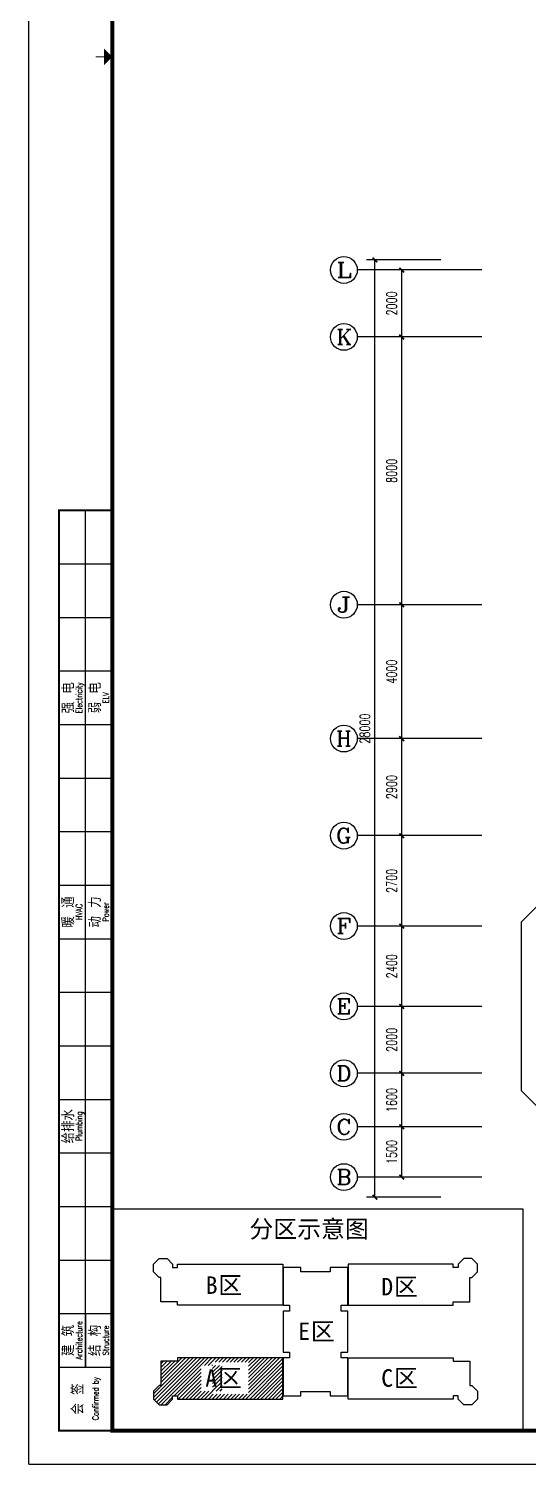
# Model space of a CAD drawing. Extents: x 190999 to 918899, y -200814 to 215286.
# Drawn here: x 190999 to 205919, y 71786 to 114675 of the extents above; entities that cross this region are included whole.
import ezdxf
from ezdxf.enums import TextEntityAlignment as Align

# ---------------------------------------------------------------- set-up
doc = ezdxf.new("R2010")
doc.units = 0
doc.header["$LTSCALE"] = 1000
doc.header["$MEASUREMENT"] = 0
doc.layers.get('Defpoints').update_dxf_attribs({"color": 1})
for name, color, linetype in [('A-外包装修', 250, 'Continuous'), ('AXIS', 3, 'Continuous'), ('AXIS_TEXT', 7, 'Continuous'), ('PUB_HATCH', 250, 'Continuous'), ('图框', 189, 'Continuous'), ('房间名称', 7, 'Continuous')]:
    doc.layers.add(name, color=color, linetype=linetype)
doc.styles.add('_TCH_AXIS', font='COMPLEX', dxfattribs={"bigfont": 'GBCBIG'})
doc.styles.add('COMPLEX', font='COMPLEX')
doc.styles.add('DIM_FONT', font='SIMPLEX', dxfattribs={"width": 0.7, "bigfont": 'GBCBIG'})
doc.styles.add('HT', font='simhei.ttf')
doc.styles.add('TKZ2_tjkts.shx', font='tjromant.shx', dxfattribs={"bigfont": 'tjkts.shx'})
doc.dimstyles.new('DIMN', dxfattribs={"dimtxt": 300, "dimasz": 100, "dimexe": 250, "dimexo": 300, "dimgap": 150, "dimtad": 1, "dimdec": 0, "dimzin": 0, "dimdsep": 46, "dimtxsty": 'DIM_FONT', "dimblk": 'ARCHTICK', "dimcen": 0.09, "dimclrt": 7, "dimazin": 2, "dimtfac": 1, "dimtdec": 0, "dimtix": 1, "dimtmove": 2, "dimatfit": 3, "dimfxl": 0, "dimtolj": 1, "dimtzin": 0, "dimarcsym": 0})

# ---------------------------------------------------------------- blocks, each defined once
blk = doc.blocks.new('TJAD_TK_A0')
at = {"layer": '图框'}
for p, q in [((973, -441.7), (973, 399.3)), ((990, -412.7), (990, -156.7)), ((982, -172.7), (998, -172.7)), ((982, -188.7), (998, -188.7)), ((982, -204.7), (998, -204.7)), ((982, -220.7), (998, -220.7)), ((982, -236.7), (998, -236.7)), ((982, -252.7), (998, -252.7)), ((982, -268.7), (998, -268.7)), ((982, -284.7), (998, -284.7)), ((982, -300.7), (998, -300.7)), ((982, -316.7), (998, -316.7)), ((982, -332.7), (998, -332.7)), ((982, -348.7), (998, -348.7)), ((982, -364.7), (998, -364.7)), ((982, -380.7), (998, -380.7)), ((982, -396.7), (998, -396.7)), ((990, -396.7), (990, -412.7)), ((982, -412.7), (998, -412.7)), ((973, -441.7), (2162, -441.7))]:
    blk.add_line(p, q, dxfattribs=at)
at = {"layer": '图框', "const_width": 1.2}
blk.add_lwpolyline([(2152, -431.7), (2152, 389.3), (998, 389.3), (998, -431.7)], close=True, dxfattribs=at)
at = {"layer": '图框'}
for points, const_width in [([(995.5, -21.2), (993, -21.2)], 0.3), ([(998, -431.7), (982, -431.7), (982, -156.7), (998, -156.7)], 0.6)]:
    blk.add_lwpolyline(points, dxfattribs=dict(at, const_width=const_width))
blk.add_solid([(995.5, -23.7), (995.5, -18.7), (998, -21.2)], dxfattribs=at)
at = {"layer": '图框', "style": 'TKZ2_tjkts.shx'}
for s, p in [('强 电', (984.79, -212.7)), ('弱 电', (992.79, -212.7)), ('暖 通', (984.79, -276.7)), ('动 力', (992.79, -276.7)), ('给排水', (984.79, -340.7)), ('建 筑', (984.79, -404.7)), ('结 构', (992.79, -404.7)), ('会 签', (987.62, -422.2))]:
    blk.add_text(s, height=3.6, rotation=90, dxfattribs=at).set_placement(p, align=Align.MIDDLE_CENTER)
at = {"layer": '图框', "style": 'TKZ2_tjkts.shx', "width": 0.8}
for s, p in [('Electricity', (988.02, -212.7)), ('ELV', (996.02, -212.7)), ('HVAC', (988.02, -276.7)), ('Power', (996.02, -276.7)), ('Plumbing', (988.02, -340.7)), ('Architecture', (988.02, -404.7)), ('Structure', (996.02, -404.7)), ('Confirmed by', (992.95, -422.09))]:
    blk.add_text(s, height=1.8, rotation=90, dxfattribs=at).set_placement(p, align=Align.MIDDLE_CENTER)
blk = doc.blocks.new('_ArchTick')
at = {"const_width": 0.5}
blk.add_lwpolyline([(-0.7, -0.7), (0.7, 0.7)], dxfattribs=at)
blk = doc.blocks.new('*D173')
at = {"layer": 'AXIS', "color": 0, "lineweight": -2}
for p, q in [((202933, 107467), (201889, 107467)), ((202139, 105467), (202139, 107467)), ((202933, 105467), (201889, 105467))]:
    blk.add_line(p, q, dxfattribs=at)
at = {"layer": 'Defpoints', "color": 0}
for p in [(202139, 107467), (203233, 107467), (203233, 105467)]:
    blk.add_point(p, dxfattribs=at)
at = {"layer": 'AXIS', "color": 0, "lineweight": -2, "xscale": 100, "yscale": 100, "zscale": 100}
for p, rotation in [((202139, 107467), 90), ((202139, 105467), 270)]:
    blk.add_blockref('_ArchTick', p, dxfattribs=dict(at, rotation=rotation))
at = {"layer": 'AXIS', "color": 7, "insert": (201839, 106467), "char_height": 300, "attachment_point": 5, "rotation": 90, "style": 'DIM_FONT'}
blk.add_mtext('\\A1;2000', dxfattribs=at)
blk = doc.blocks.new('*D174')
at = {"layer": 'AXIS', "color": 0, "lineweight": -2}
for p, q in [((202933, 105467), (201889, 105467)), ((202139, 97467), (202139, 105467)), ((202933, 97467), (201889, 97467))]:
    blk.add_line(p, q, dxfattribs=at)
at = {"layer": 'Defpoints', "color": 0}
for p in [(202139, 105467), (203233, 105467), (203233, 97467)]:
    blk.add_point(p, dxfattribs=at)
at = {"layer": 'AXIS', "color": 0, "lineweight": -2, "xscale": 100, "yscale": 100, "zscale": 100}
for p, rotation in [((202139, 105467), 90), ((202139, 97467), 270)]:
    blk.add_blockref('_ArchTick', p, dxfattribs=dict(at, rotation=rotation))
at = {"layer": 'AXIS', "color": 7, "insert": (201839, 101467), "char_height": 300, "attachment_point": 5, "rotation": 90, "style": 'DIM_FONT'}
blk.add_mtext('\\A1;8000', dxfattribs=at)
blk = doc.blocks.new('*D175')
at = {"layer": 'AXIS', "color": 0, "lineweight": -2}
for p, q in [((202933, 97467), (201889, 97467)), ((202139, 93467), (202139, 97467)), ((202933, 93467), (201889, 93467))]:
    blk.add_line(p, q, dxfattribs=at)
at = {"layer": 'Defpoints', "color": 0}
for p in [(202139, 97467), (203233, 97467), (203233, 93467)]:
    blk.add_point(p, dxfattribs=at)
at = {"layer": 'AXIS', "color": 0, "lineweight": -2, "xscale": 100, "yscale": 100, "zscale": 100}
for p, rotation in [((202139, 97467), 90), ((202139, 93467), 270)]:
    blk.add_blockref('_ArchTick', p, dxfattribs=dict(at, rotation=rotation))
at = {"layer": 'AXIS', "color": 7, "insert": (201839, 95467), "char_height": 300, "attachment_point": 5, "rotation": 90, "style": 'DIM_FONT'}
blk.add_mtext('\\A1;4000', dxfattribs=at)
blk = doc.blocks.new('*D176')
at = {"layer": 'AXIS', "color": 0, "lineweight": -2}
for p, q in [((202933, 93467), (201889, 93467)), ((202139, 90567), (202139, 93467)), ((202933, 90567), (201889, 90567))]:
    blk.add_line(p, q, dxfattribs=at)
at = {"layer": 'Defpoints', "color": 0}
for p in [(202139, 93467), (203233, 93467), (203233, 90567)]:
    blk.add_point(p, dxfattribs=at)
at = {"layer": 'AXIS', "color": 0, "lineweight": -2, "xscale": 100, "yscale": 100, "zscale": 100}
for p, rotation in [((202139, 93467), 90), ((202139, 90567), 270)]:
    blk.add_blockref('_ArchTick', p, dxfattribs=dict(at, rotation=rotation))
at = {"layer": 'AXIS', "color": 7, "insert": (201839, 92017), "char_height": 300, "attachment_point": 5, "rotation": 90, "style": 'DIM_FONT'}
blk.add_mtext('\\A1;2900', dxfattribs=at)
blk = doc.blocks.new('*D177')
at = {"layer": 'AXIS', "color": 0, "lineweight": -2}
for p, q in [((202933, 90567), (201889, 90567)), ((202139, 87867), (202139, 90567)), ((202933, 87867), (201889, 87867))]:
    blk.add_line(p, q, dxfattribs=at)
at = {"layer": 'Defpoints', "color": 0}
for p in [(202139, 90567), (203233, 90567), (203233, 87867)]:
    blk.add_point(p, dxfattribs=at)
at = {"layer": 'AXIS', "color": 0, "lineweight": -2, "xscale": 100, "yscale": 100, "zscale": 100}
for p, rotation in [((202139, 90567), 90), ((202139, 87867), 270)]:
    blk.add_blockref('_ArchTick', p, dxfattribs=dict(at, rotation=rotation))
at = {"layer": 'AXIS', "color": 7, "insert": (201839, 89217), "char_height": 300, "attachment_point": 5, "rotation": 90, "style": 'DIM_FONT'}
blk.add_mtext('\\A1;2700', dxfattribs=at)
blk = doc.blocks.new('*D178')
at = {"layer": 'AXIS', "color": 0, "lineweight": -2}
for p, q in [((202933, 87867), (201889, 87867)), ((202139, 85467), (202139, 87867)), ((202933, 85467), (201889, 85467))]:
    blk.add_line(p, q, dxfattribs=at)
at = {"layer": 'Defpoints', "color": 0}
for p in [(202139, 87867), (203233, 87867), (203233, 85467)]:
    blk.add_point(p, dxfattribs=at)
at = {"layer": 'AXIS', "color": 0, "lineweight": -2, "xscale": 100, "yscale": 100, "zscale": 100}
for p, rotation in [((202139, 87867), 90), ((202139, 85467), 270)]:
    blk.add_blockref('_ArchTick', p, dxfattribs=dict(at, rotation=rotation))
at = {"layer": 'AXIS', "color": 7, "insert": (201839, 86667), "char_height": 300, "attachment_point": 5, "rotation": 90, "style": 'DIM_FONT'}
blk.add_mtext('\\A1;2400', dxfattribs=at)
blk = doc.blocks.new('*D179')
at = {"layer": 'AXIS', "color": 0, "lineweight": -2}
for p, q in [((202933, 85467), (201889, 85467)), ((202139, 83467), (202139, 85467)), ((202933, 83467), (201889, 83467))]:
    blk.add_line(p, q, dxfattribs=at)
at = {"layer": 'Defpoints', "color": 0}
for p in [(202139, 85467), (203233, 85467), (203233, 83467)]:
    blk.add_point(p, dxfattribs=at)
at = {"layer": 'AXIS', "color": 0, "lineweight": -2, "xscale": 100, "yscale": 100, "zscale": 100}
for p, rotation in [((202139, 85467), 90), ((202139, 83467), 270)]:
    blk.add_blockref('_ArchTick', p, dxfattribs=dict(at, rotation=rotation))
at = {"layer": 'AXIS', "color": 7, "insert": (201839, 84467), "char_height": 300, "attachment_point": 5, "rotation": 90, "style": 'DIM_FONT'}
blk.add_mtext('\\A1;2000', dxfattribs=at)
blk = doc.blocks.new('*D180')
at = {"layer": 'AXIS', "color": 0, "lineweight": -2}
for p, q in [((202933, 83467), (201889, 83467)), ((202139, 81867), (202139, 83467)), ((202933, 81867), (201889, 81867))]:
    blk.add_line(p, q, dxfattribs=at)
at = {"layer": 'Defpoints', "color": 0}
for p in [(202139, 83467), (203233, 83467), (203233, 81867)]:
    blk.add_point(p, dxfattribs=at)
at = {"layer": 'AXIS', "color": 0, "lineweight": -2, "xscale": 100, "yscale": 100, "zscale": 100}
for p, rotation in [((202139, 83467), 90), ((202139, 81867), 270)]:
    blk.add_blockref('_ArchTick', p, dxfattribs=dict(at, rotation=rotation))
at = {"layer": 'AXIS', "color": 7, "insert": (201839, 82667), "char_height": 300, "attachment_point": 5, "rotation": 90, "style": 'DIM_FONT'}
blk.add_mtext('\\A1;1600', dxfattribs=at)
blk = doc.blocks.new('*D181')
at = {"layer": 'AXIS', "color": 0, "lineweight": -2}
for p, q in [((202933, 81867), (201889, 81867)), ((202139, 80367), (202139, 81867)), ((202933, 80367), (201889, 80367))]:
    blk.add_line(p, q, dxfattribs=at)
at = {"layer": 'Defpoints', "color": 0}
for p in [(202139, 81867), (203233, 81867), (203233, 80367)]:
    blk.add_point(p, dxfattribs=at)
at = {"layer": 'AXIS', "color": 0, "lineweight": -2, "xscale": 100, "yscale": 100, "zscale": 100}
for p, rotation in [((202139, 81867), 90), ((202139, 80367), 270)]:
    blk.add_blockref('_ArchTick', p, dxfattribs=dict(at, rotation=rotation))
at = {"layer": 'AXIS', "color": 7, "insert": (201839, 81117), "char_height": 300, "attachment_point": 5, "rotation": 90, "style": 'DIM_FONT'}
blk.add_mtext('\\A1;1500', dxfattribs=at)
blk = doc.blocks.new('*D182')
at = {"layer": 'AXIS', "color": 0, "lineweight": -2}
for p, q in [((203311, 107767), (201089, 107767)), ((201339, 79767), (201339, 107767)), ((203311, 79767), (201089, 79767))]:
    blk.add_line(p, q, dxfattribs=at)
at = {"layer": 'Defpoints', "color": 0}
for p in [(201339, 107767), (203611, 107767), (203611, 79767)]:
    blk.add_point(p, dxfattribs=at)
at = {"layer": 'AXIS', "color": 0, "lineweight": -2, "xscale": 100, "yscale": 100, "zscale": 100}
for p, rotation in [((201339, 107767), 90), ((201339, 79767), 270)]:
    blk.add_blockref('_ArchTick', p, dxfattribs=dict(at, rotation=rotation))
at = {"layer": 'AXIS', "color": 7, "insert": (201039, 93767), "char_height": 300, "attachment_point": 5, "rotation": 90, "style": 'DIM_FONT'}
blk.add_mtext('\\A1;28000', dxfattribs=at)
blk = doc.blocks.new('_AXISO')
blk.add_circle((0, 0), 0.5)
at = {"layer": 'AXIS_TEXT', "style": 'COMPLEX', "width": 1.041667}
blk.add_attdef('A', text='', height=0.56, dxfattribs=at).set_placement((-0.25, -0.28), (0.25, -0.28), align=Align.FIT)

msp = doc.modelspace()

# ---------------------------------------------------------------- hatches: boundary and pattern name
at = {"layer": 'PUB_HATCH'}
h = msp.add_hatch(dxfattribs=at)
h.set_pattern_fill('ANSI31', color=256, scale=50, style=0)
h.set_pattern_definition([(45, (-118900, 82098.41), (-56.1266, 56.1266), [])])
edge = h.paths.add_edge_path(flags=16)
edge.add_line((196144.5, 73973.4), (196778, 73973.4))
edge.add_line((196778, 73973.4), (196778, 74739.9))
edge.add_line((196778, 74739.9), (196144.5, 74739.9))
edge.add_line((196144.5, 74739.9), (196144.5, 73973.4))
edge.add_line((196491.5, 73883.3), (197565.2, 73883.3))
edge.add_line((197565.2, 73883.3), (197565.2, 74835.9))
edge.add_line((197565.2, 74835.9), (196491.5, 74835.9))
edge.add_line((196491.5, 74835.9), (196491.5, 73883.3))
h.paths.add_polyline_path([(198589.6, 73835.8), (198589.6, 74965.8), (195447, 74965.8), (195447, 74865.8), (194947, 74865.8), (194947, 74135.8), (194893.9, 74135.8), (194727, 73968.9), (194727, 73732.8), (194894, 73565.8), (195130.1, 73565.8), (195297.1, 73732.8), (195297.1, 73835.8), (195447, 73835.8), (195447, 73735.8), (198589.6, 73735.8)])

# ---------------------------------------------------------------- linework, layer by layer
msp.add_lwpolyline([(193498.5, 72786.5), (205764, 72786.5), (205764, 79404), (193498.5, 79404)], close=True)
for points in [[(198589.6, 77665.8), (198589.6, 76535.8), (195447, 76535.8), (195447, 76635.8), (194947, 76635.8), (194947, 77365.8), (194893.9, 77365.8), (194727, 77532.7), (194727, 77768.8), (194894, 77935.8), (195130.1, 77935.8), (195297.1, 77768.8), (195297.1, 77665.8), (195447, 77665.8), (195447, 77765.8), (198589.6, 77765.8), (198589.6, 77665.8)], [(199562.1, 73960.8), (199997, 73960.8), (199997, 73835.8), (200529.5, 73835.8), (200529.5, 73835.8), (200529.5, 74965.8), (200332, 74965.8), (200332, 75135.8), (200527, 75135.8), (200527, 76365.8), (200332, 76365.8), (200332, 76535.8), (200529.5, 76535.8), (200529.5, 77665.8), (199997, 77665.8), (199997, 77540.8), (199127.1, 77540.8), (199127.1, 77665.8), (198594.5, 77665.8), (198594.5, 76535.8), (198792.1, 76535.8), (198792.1, 76365.8), (198597.1, 76365.8), (198597.1, 75135.8), (198792.1, 75135.8), (198792.1, 74965.8), (198594.5, 74965.8), (198594.5, 73835.8), (198594.5, 73835.8), (199127.1, 73835.8), (199127.1, 73960.8), (199562.1, 73960.8)], [(200534.5, 77665.8), (200534.5, 76535.8), (203677, 76535.8), (203677, 76635.8), (204177.1, 76635.8), (204177.1, 77365.8), (204230.2, 77365.8), (204397.1, 77532.7), (204397.1, 77768.8), (204230.1, 77935.8), (203994, 77935.8), (203827, 77768.8), (203827, 77665.8), (203677, 77665.8), (203677, 77765.8), (200534.5, 77765.8), (200534.5, 77665.8)], [(198589.6, 73835.8), (198589.6, 74965.8), (195447, 74965.8), (195447, 74865.8), (194947, 74865.8), (194947, 74135.8), (194893.9, 74135.8), (194727, 73968.9), (194727, 73732.8), (194894, 73565.8), (195130.1, 73565.8), (195297.1, 73732.8), (195297.1, 73835.8), (195447, 73835.8), (195447, 73735.8), (198589.6, 73735.8), (198589.6, 73835.8)], [(200534.5, 73835.8), (200534.5, 74965.8), (203677, 74965.8), (203677, 74865.8), (204177.1, 74865.8), (204177.1, 74135.8), (204230.2, 74135.8), (204397.1, 73968.9), (204397.1, 73732.8), (204230.1, 73565.8), (203994, 73565.8), (203827, 73732.8), (203827, 73835.8), (203677, 73835.8), (203677, 73735.8), (200534.5, 73735.8), (200534.5, 73835.8)]]:
    msp.add_lwpolyline(points)
at = {"layer": 'A-外包装修'}
msp.add_lwpolyline([(217911.8, 84767.4), (217911.8, 82940.7), (214338.6, 79367.4), (209285.1, 79367.4), (205711.8, 82940.7), (205711.8, 87994.1), (208911.6, 91193.9)], dxfattribs=at)
at = {"layer": 'AXIS'}
for p, q in [((204533.1, 107467.4), (200811.6, 107467.4)), ((204533.1, 105467.4), (200811.6, 105467.4)), ((204533.1, 97467.4), (200811.6, 97467.4)), ((204533.1, 93467.4), (200811.6, 93467.4)), ((204533.1, 90567.4), (200811.6, 90567.4)), ((204533.1, 87867.4), (200811.6, 87867.4)), ((204533.1, 85467.4), (200811.6, 85467.4)), ((204533.1, 83467.4), (200811.6, 83467.4)), ((204533.1, 81867.4), (200811.6, 81867.4)), ((204533.1, 80367.4), (200811.6, 80367.4))]:
    msp.add_line(p, q, dxfattribs=at)

# ---------------------------------------------------------------- block references
ref = msp.add_blockref('_AXISO', (200411.6, 107467.4), dxfattribs=dict(at, xscale=800, yscale=800, zscale=800))
ref.add_attrib('A', 'L', dxfattribs={"layer": 'AXIS_TEXT', "height": 452.5, "style": '_TCH_AXIS', "width": 1.4}).set_placement((200185.4, 107241.1), (200637.9, 107241.1), align=Align.FIT)
ref = msp.add_blockref('_AXISO', (200411.6, 105467.4), dxfattribs=dict(at, xscale=800, yscale=800, zscale=800))
ref.add_attrib('A', 'K', dxfattribs={"layer": 'AXIS_TEXT', "height": 452.5, "style": '_TCH_AXIS', "width": 1.105263}).set_placement((200185.4, 105241.1), (200637.9, 105241.1), align=Align.FIT)
ref = msp.add_blockref('_AXISO', (200411.6, 97467.4), dxfattribs=dict(at, xscale=800, yscale=800, zscale=800))
ref.add_attrib('A', 'J', dxfattribs={"layer": 'AXIS_TEXT', "height": 452.5, "style": '_TCH_AXIS', "width": 1.909091}).set_placement((200185.4, 97241.1), (200637.9, 97241.1), align=Align.FIT)
ref = msp.add_blockref('_AXISO', (200411.6, 93467.4), dxfattribs=dict(at, xscale=800, yscale=800, zscale=800))
ref.add_attrib('A', 'H', dxfattribs={"layer": 'AXIS_TEXT', "height": 452.5, "style": '_TCH_AXIS', "width": 1.05}).set_placement((200185.4, 93241.1), (200637.9, 93241.1), align=Align.FIT)
ref = msp.add_blockref('_AXISO', (200411.6, 90567.4), dxfattribs=dict(at, xscale=800, yscale=800, zscale=800))
ref.add_attrib('A', 'G', dxfattribs={"layer": 'AXIS_TEXT', "height": 452.5, "style": '_TCH_AXIS', "width": 1.166667}).set_placement((200185.4, 90341.1), (200637.9, 90341.1), align=Align.FIT)
ref = msp.add_blockref('_AXISO', (200411.6, 87867.4), dxfattribs=dict(at, xscale=800, yscale=800, zscale=800))
ref.add_attrib('A', 'F', dxfattribs={"layer": 'AXIS_TEXT', "height": 452.5, "style": '_TCH_AXIS', "width": 1.3125}).set_placement((200185.4, 87641.1), (200637.9, 87641.1), align=Align.FIT)
ref = msp.add_blockref('_AXISO', (200411.6, 85467.4), dxfattribs=dict(at, xscale=800, yscale=800, zscale=800))
ref.add_attrib('A', 'E', dxfattribs={"layer": 'AXIS_TEXT', "height": 452.5, "style": '_TCH_AXIS', "width": 1.3125}).set_placement((200185.4, 85241.1), (200637.9, 85241.1), align=Align.FIT)
ref = msp.add_blockref('_AXISO', (200411.6, 83467.4), dxfattribs=dict(at, xscale=800, yscale=800, zscale=800))
ref.add_attrib('A', 'D', dxfattribs={"layer": 'AXIS_TEXT', "height": 452.5, "style": '_TCH_AXIS', "width": 1.235294}).set_placement((200185.4, 83241.1), (200637.9, 83241.1), align=Align.FIT)
ref = msp.add_blockref('_AXISO', (200411.6, 81867.4), dxfattribs=dict(at, xscale=800, yscale=800, zscale=800))
ref.add_attrib('A', 'C', dxfattribs={"layer": 'AXIS_TEXT', "height": 452.5, "style": '_TCH_AXIS', "width": 1.4}).set_placement((200185.4, 81641.1), (200637.9, 81641.1), align=Align.FIT)
ref = msp.add_blockref('_AXISO', (200411.6, 80367.4), dxfattribs=dict(at, xscale=800, yscale=800, zscale=800))
ref.add_attrib('A', 'B', dxfattribs={"layer": 'AXIS_TEXT', "height": 452.5, "style": '_TCH_AXIS', "width": 1.235294}).set_placement((200185.4, 80141.1), (200637.9, 80141.1), align=Align.FIT)
at = {"layer": '图框', "xscale": 100, "yscale": 100, "zscale": 100}
msp.add_blockref('TJAD_TK_A0', (93698.6, 115956.8), dxfattribs=at)

# ---------------------------------------------------------------- texts
at = {"layer": '房间名称', "style": 'HT'}
for s, height, p in [('分区示意图', 522.78, (197589.8, 78556.3)), ('B', 522.8, (196284, 76877.5)), ('区', 522.8, (196662.1, 76877.5)), ('D', 522.8, (201526, 76832.3)), ('区', 522.8, (201904.1, 76832.3)), ('E', 522.8, (199046, 75498.5)), ('区', 522.8, (199424.1, 75498.5)), ('区', 522.8, (196650.3, 74101.2)), ('C', 522.8, (201526, 74103.1)), ('区', 522.8, (201904.1, 74103.1)), ('A', 522.8, (196272.2, 74101.2))]:
    msp.add_text(s, height=height, dxfattribs=at).set_placement(p)

# ---------------------------------------------------------------- dimensions: what is measured, and where the dimension line sits
at = {"layer": 'AXIS'}
for p1, p2, distance, picture, middle in [((203610.9, 79767.4), (203610.9, 107767.4), 2272.2, '*D182', (201038.7, 93767.4)), ((203233.1, 105467.4), (203233.1, 107467.4), 1094.4, '*D173', (201838.7, 106467.4)), ((203233.1, 97467.4), (203233.1, 105467.4), 1094.4, '*D174', (201838.7, 101467.4)), ((203233.1, 93467.4), (203233.1, 97467.4), 1094.4, '*D175', (201838.7, 95467.4)), ((203233.1, 90567.4), (203233.1, 93467.4), 1094.4, '*D176', (201838.7, 92017.4)), ((203233.1, 87867.4), (203233.1, 90567.4), 1094.4, '*D177', (201838.7, 89217.4)), ((203233.1, 85467.4), (203233.1, 87867.4), 1094.4, '*D178', (201838.7, 86667.4)), ((203233.1, 83467.4), (203233.1, 85467.4), 1094.4, '*D179', (201838.7, 84467.4)), ((203233.1, 81867.4), (203233.1, 83467.4), 1094.4, '*D180', (201838.7, 82667.4)), ((203233.1, 80367.4), (203233.1, 81867.4), 1094.4, '*D181', (201838.7, 81117.4))]:
    dim = msp.add_aligned_dim(p1=p1, p2=p2, distance=distance, dimstyle='DIMN', dxfattribs=at)
    dim.commit()
    dim.dimension.update_dxf_attribs({"geometry": picture, "text_midpoint": middle})

doc.saveas('drawing.dxf')
